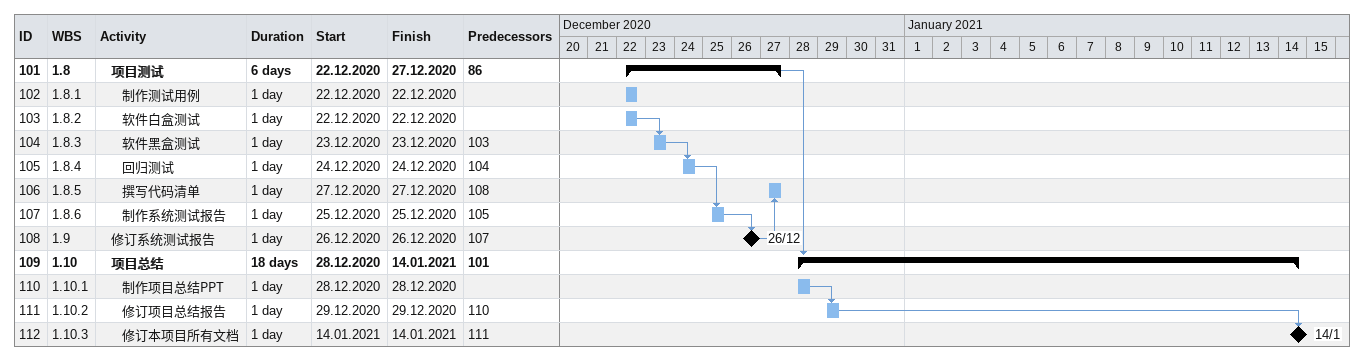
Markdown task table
| ID | WBS | Task | Duration | Start | Finish | Predecessors |
|---|---|---|---|---|---|---|
| 101 | 1.8 | **项目测试** | 6d | 2020-12-22 | 2020-12-27 | 86 |
| 102 | 1.8.1 | 制作测试用例 | 1d | 2020-12-22 | 2020-12-22 |  |
| 103 | 1.8.2 | 软件白盒测试 | 1d | 2020-12-22 | 2020-12-22 |  |
| 104 | 1.8.3 | 软件黑盒测试 | 1d | 2020-12-23 | 2020-12-23 | 103 |
| 105 | 1.8.4 | 回归测试 | 1d | 2020-12-24 | 2020-12-24 | 104 |
| 106 | 1.8.5 | 撰写代码清单 | 1d | 2020-12-27 | 2020-12-27 | 108 |
| 107 | 1.8.6 | 制作系统测试报告 | 1d | 2020-12-25 | 2020-12-25 | 105 |
| 108 | 1.9 | 修订系统测试报告 | 1d | 2020-12-26 | 2020-12-26 | 107 |
| 109 | 1.10 | **项目总结** | 18d | 2020-12-28 | 2021-01-14 | 101 |
| 110 | 1.10.1 | 制作项目总结PPT | 1d | 2020-12-28 | 2020-12-28 |  |
| 111 | 1.10.2 | 修订项目总结报告 | 1d | 2020-12-29 | 2020-12-29 | 110 |
| 112 | 1.10.3 | 修订本项目所有文档 | 1d | 2021-01-14 | 2021-01-14 | 111 |
